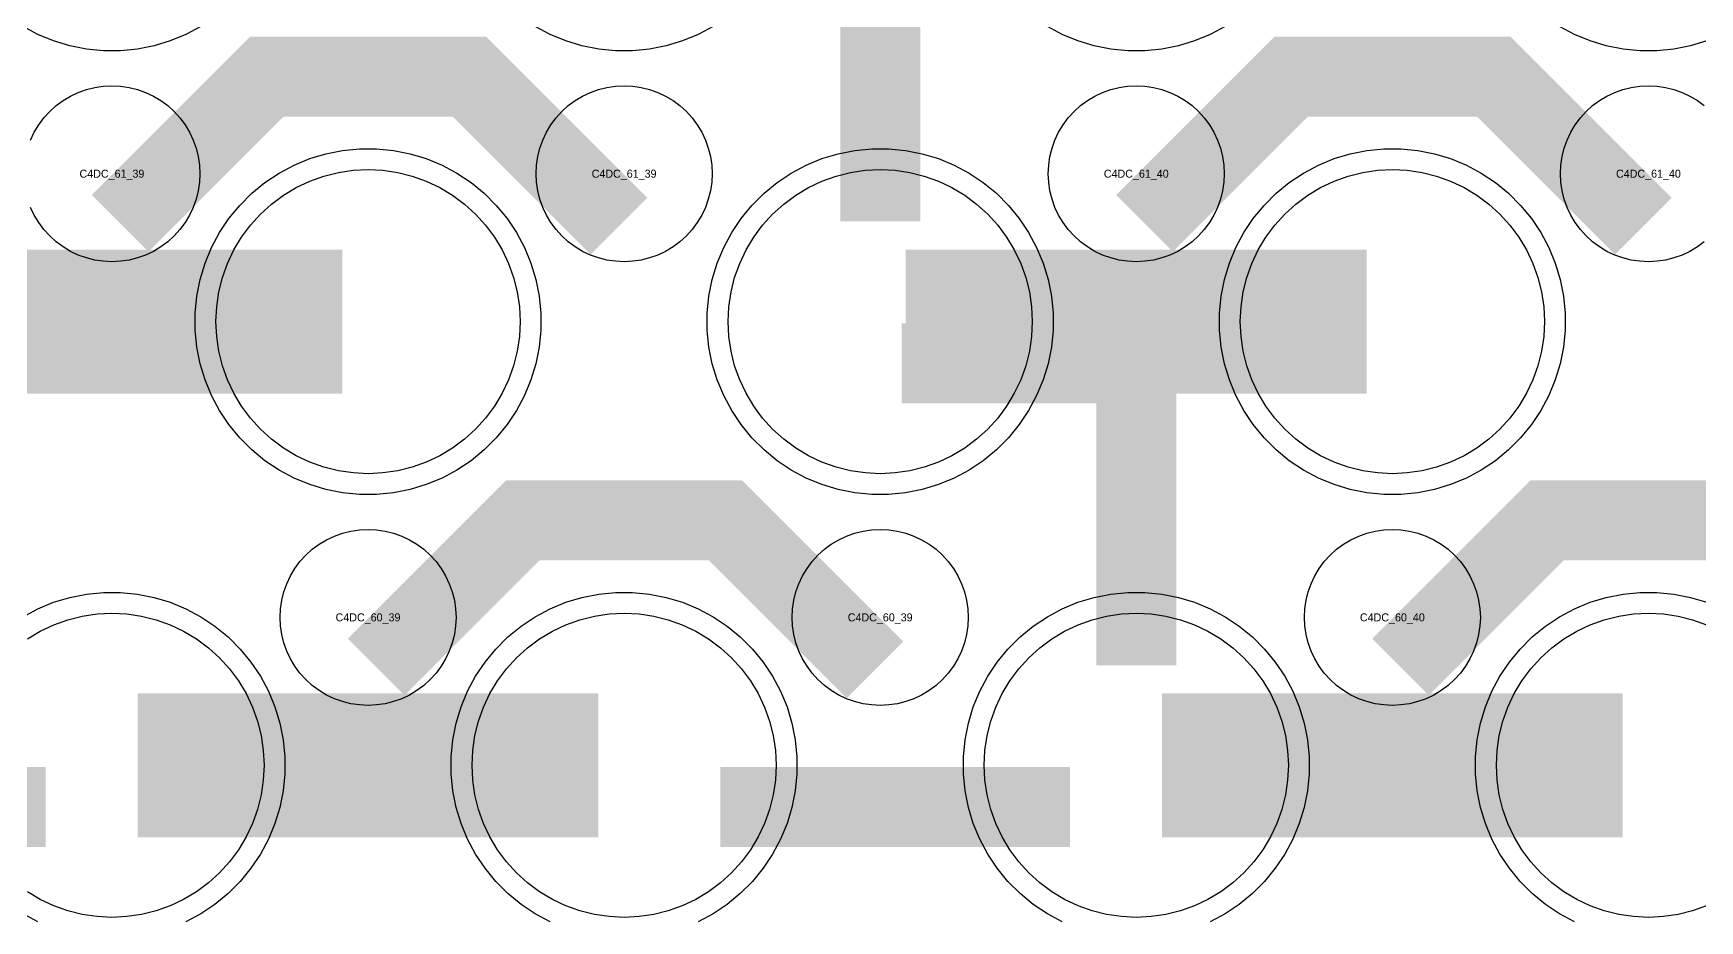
# Model space of a CAD drawing. Extents: x -11880 to 11880, y -14992 to 14992.
# Drawn here: x 455 to 976, y -6574 to -6297 of the extents above; entities that cross this region are included whole.
import ezdxf
from ezdxf.enums import TextEntityAlignment as Align

# ---------------------------------------------------------------- set-up
doc = ezdxf.new("R2010")
doc.units = 0
doc.header["$MEASUREMENT"] = 0
for name, color, linetype in [('GDS_775_DT_237', 138, 'CONTINUOUS'), ('RDL1_FS', 34, 'CONTINUOUS'), ('RDL_BS', 160, 'CONTINUOUS')]:
    doc.layers.add(name, color=color, linetype=linetype)

msp = doc.modelspace()

# ---------------------------------------------------------------- linework, layer by layer
at = {"layer": 'RDL1_FS', "color": 241, "true_color": 0xf7abae}
msp.add_lwpolyline([(560, -6434.664), (555.343, -6434.435), (550.732, -6433.751), (546.209, -6432.619), (541.819, -6431.047), (537.605, -6429.055), (533.605, -6426.657), (529.86, -6423.879), (526.406, -6420.749), (523.276, -6417.295), (520.498, -6413.55), (518.1, -6409.55), (516.108, -6405.336), (514.536, -6400.946), (513.404, -6396.423), (512.72, -6391.812), (512.491, -6387.155), (512.72, -6382.498), (513.404, -6377.887), (514.536, -6373.364), (516.108, -6368.974), (518.1, -6364.76), (520.498, -6360.76), (523.276, -6357.015), (526.406, -6353.561), (529.86, -6350.431), (533.605, -6347.653), (537.605, -6345.255), (541.819, -6343.263), (546.209, -6341.691), (550.732, -6340.559), (555.343, -6339.875), (560, -6339.646), (564.657, -6339.875), (569.268, -6340.559), (573.791, -6341.691), (578.181, -6343.263), (582.395, -6345.255), (586.395, -6347.653), (590.14, -6350.431), (593.594, -6353.561), (596.724, -6357.015), (599.502, -6360.76), (601.9, -6364.76), (603.892, -6368.974), (605.464, -6373.364), (606.596, -6377.887), (607.28, -6382.498), (607.509, -6387.155), (607.28, -6391.812), (606.596, -6396.423), (605.464, -6400.946), (603.892, -6405.336), (601.9, -6409.55), (599.502, -6413.55), (596.724, -6417.295), (593.594, -6420.749), (590.14, -6423.879), (586.395, -6426.657), (582.395, -6429.055), (578.181, -6431.047), (573.791, -6432.619), (569.268, -6433.751), (564.657, -6434.435)], close=True, dxfattribs=at)
at = {"layer": 'RDL1_FS'}
for points in [[(720, -6434.664), (715.343, -6434.435), (710.732, -6433.751), (706.209, -6432.619), (701.819, -6431.047), (697.605, -6429.055), (693.605, -6426.657), (689.86, -6423.879), (686.406, -6420.749), (683.276, -6417.295), (680.498, -6413.55), (678.1, -6409.55), (676.108, -6405.336), (674.536, -6400.946), (673.404, -6396.423), (672.72, -6391.812), (672.491, -6387.155), (672.72, -6382.498), (673.404, -6377.887), (674.536, -6373.364), (676.108, -6368.974), (678.1, -6364.76), (680.498, -6360.76), (683.276, -6357.015), (686.406, -6353.561), (689.86, -6350.431), (693.605, -6347.653), (697.605, -6345.255), (701.819, -6343.263), (706.209, -6341.691), (710.732, -6340.559), (715.343, -6339.875), (720, -6339.646), (724.657, -6339.875), (729.268, -6340.559), (733.791, -6341.691), (738.181, -6343.263), (742.395, -6345.255), (746.395, -6347.653), (750.14, -6350.431), (753.594, -6353.561), (756.724, -6357.015), (759.502, -6360.76), (761.9, -6364.76), (763.892, -6368.974), (765.464, -6373.364), (766.596, -6377.887), (767.28, -6382.498), (767.509, -6387.155), (767.28, -6391.812), (766.596, -6396.423), (765.464, -6400.946), (763.892, -6405.336), (761.9, -6409.55), (759.502, -6413.55), (756.724, -6417.295), (753.594, -6420.749), (750.14, -6423.879), (746.395, -6426.657), (742.395, -6429.055), (738.181, -6431.047), (733.791, -6432.619), (729.268, -6433.751), (724.657, -6434.435)], [(880, -6434.664), (875.343, -6434.435), (870.732, -6433.751), (866.209, -6432.619), (861.819, -6431.047), (857.605, -6429.055), (853.605, -6426.657), (849.86, -6423.879), (846.406, -6420.749), (843.276, -6417.295), (840.498, -6413.55), (838.1, -6409.55), (836.108, -6405.336), (834.536, -6400.946), (833.404, -6396.423), (832.72, -6391.812), (832.491, -6387.155), (832.72, -6382.498), (833.404, -6377.887), (834.536, -6373.364), (836.108, -6368.974), (838.1, -6364.76), (840.498, -6360.76), (843.276, -6357.015), (846.406, -6353.561), (849.86, -6350.431), (853.605, -6347.653), (857.605, -6345.255), (861.819, -6343.263), (866.209, -6341.691), (870.732, -6340.559), (875.343, -6339.875), (880, -6339.646), (884.657, -6339.875), (889.268, -6340.559), (893.791, -6341.691), (898.181, -6343.263), (902.395, -6345.255), (906.395, -6347.653), (910.14, -6350.431), (913.594, -6353.561), (916.724, -6357.015), (919.502, -6360.76), (921.9, -6364.76), (923.892, -6368.974), (925.464, -6373.364), (926.596, -6377.887), (927.28, -6382.498), (927.509, -6387.155), (927.28, -6391.812), (926.596, -6396.423), (925.464, -6400.946), (923.892, -6405.336), (921.9, -6409.55), (919.502, -6413.55), (916.724, -6417.295), (913.594, -6420.749), (910.14, -6423.879), (906.395, -6426.657), (902.395, -6429.055), (898.181, -6431.047), (893.791, -6432.619), (889.268, -6433.751), (884.657, -6434.435)], [(640, -6573.229), (635.343, -6573), (630.732, -6572.316), (626.209, -6571.184), (621.819, -6569.612), (617.605, -6567.62), (613.605, -6565.222), (609.86, -6562.444), (606.406, -6559.314), (603.276, -6555.86), (600.498, -6552.115), (598.1, -6548.115), (596.108, -6543.901), (594.536, -6539.511), (593.404, -6534.988), (592.72, -6530.377), (592.491, -6525.72), (592.72, -6521.063), (593.404, -6516.452), (594.536, -6511.929), (596.108, -6507.539), (598.1, -6503.325), (600.498, -6499.325), (603.276, -6495.58), (606.406, -6492.126), (609.86, -6488.996), (613.605, -6486.218), (617.605, -6483.82), (621.819, -6481.828), (626.209, -6480.256), (630.732, -6479.124), (635.343, -6478.44), (640, -6478.211), (644.657, -6478.44), (649.268, -6479.124), (653.791, -6480.256), (658.181, -6481.828), (662.395, -6483.82), (666.395, -6486.218), (670.14, -6488.996), (673.594, -6492.126), (676.724, -6495.58), (679.502, -6499.325), (681.9, -6503.325), (683.892, -6507.539), (685.464, -6511.929), (686.596, -6516.452), (687.28, -6521.063), (687.509, -6525.72), (687.28, -6530.377), (686.596, -6534.988), (685.464, -6539.511), (683.892, -6543.901), (681.9, -6548.115), (679.502, -6552.115), (676.724, -6555.86), (673.594, -6559.314), (670.14, -6562.444), (666.395, -6565.222), (662.395, -6567.62), (658.181, -6569.612), (653.791, -6571.184), (649.268, -6572.316), (644.657, -6573)], [(800, -6573.229), (795.343, -6573), (790.732, -6572.316), (786.209, -6571.184), (781.819, -6569.612), (777.605, -6567.62), (773.605, -6565.222), (769.86, -6562.444), (766.406, -6559.314), (763.276, -6555.86), (760.498, -6552.115), (758.1, -6548.115), (756.108, -6543.901), (754.536, -6539.511), (753.404, -6534.988), (752.72, -6530.377), (752.491, -6525.72), (752.72, -6521.063), (753.404, -6516.452), (754.536, -6511.929), (756.108, -6507.539), (758.1, -6503.325), (760.498, -6499.325), (763.276, -6495.58), (766.406, -6492.126), (769.86, -6488.996), (773.605, -6486.218), (777.605, -6483.82), (781.819, -6481.828), (786.209, -6480.256), (790.732, -6479.124), (795.343, -6478.44), (800, -6478.211), (804.657, -6478.44), (809.268, -6479.124), (813.791, -6480.256), (818.181, -6481.828), (822.395, -6483.82), (826.395, -6486.218), (830.14, -6488.996), (833.594, -6492.126), (836.724, -6495.58), (839.502, -6499.325), (841.9, -6503.325), (843.892, -6507.539), (845.464, -6511.929), (846.596, -6516.452), (847.28, -6521.063), (847.509, -6525.72), (847.28, -6530.377), (846.596, -6534.988), (845.464, -6539.511), (843.892, -6543.901), (841.9, -6548.115), (839.502, -6552.115), (836.724, -6555.86), (833.594, -6559.314), (830.14, -6562.444), (826.395, -6565.222), (822.395, -6567.62), (818.181, -6569.612), (813.791, -6571.184), (809.268, -6572.316), (804.657, -6573)]]:
    msp.add_lwpolyline(points, close=True, dxfattribs=at)
at = {"layer": 'RDL1_FS', "color": 241, "true_color": 0xf7abae}
for points in [[(408.002, -6387.155, 45, 45, 0), (480.002, -6387.155, 45, 45, 0)], [(480.002, -6387.155, 45, 45, 0), (552.002, -6387.155, 45, 45, 0)]]:
    msp.add_lwpolyline(points, format="xyseb", dxfattribs=at)
at = {"layer": 'RDL1_FS'}
for points in [[(728.002, -6387.155, 45, 45, 0), (800.002, -6387.155, 45, 45, 0)], [(800.002, -6387.155, 45, 45, 0), (872.002, -6387.155, 45, 45, 0)], [(488.002, -6525.72, 45, 45, 0), (560.002, -6525.72, 45, 45, 0)], [(560.002, -6525.72, 45, 45, 0), (632.002, -6525.72, 45, 45, 0)], [(808.002, -6525.72, 45, 45, 0), (880.002, -6525.72, 45, 45, 0)], [(880.002, -6525.72, 45, 45, 0), (952.002, -6525.72, 45, 45, 0)]]:
    msp.add_lwpolyline(points, format="xyseb", dxfattribs=at)
for points in [[(453.605, -6486.218), (457.605, -6483.82), (461.819, -6481.828), (466.209, -6480.256), (470.732, -6479.124), (475.343, -6478.44), (480, -6478.211), (484.657, -6478.44), (489.268, -6479.124), (493.791, -6480.256), (498.181, -6481.828), (502.395, -6483.82), (506.395, -6486.218), (510.14, -6488.996), (513.594, -6492.126), (516.724, -6495.58), (519.502, -6499.325), (521.9, -6503.325), (523.892, -6507.539), (525.464, -6511.929), (526.596, -6516.452), (527.28, -6521.063), (527.509, -6525.72), (527.28, -6530.377), (526.596, -6534.988), (525.464, -6539.511), (523.892, -6543.901), (521.9, -6548.115), (519.502, -6552.115), (516.724, -6555.86), (513.594, -6559.314), (510.14, -6562.444), (506.395, -6565.222), (502.395, -6567.62), (498.181, -6569.612), (493.791, -6571.184), (489.268, -6572.316), (484.657, -6573), (480, -6573.229), (475.343, -6573), (470.732, -6572.316), (466.209, -6571.184), (461.819, -6569.612), (457.605, -6567.62), (453.605, -6565.222)], [(978.181, -6569.612), (973.791, -6571.184), (969.268, -6572.316), (964.657, -6573), (960, -6573.229), (955.343, -6573), (950.732, -6572.316), (946.209, -6571.184), (941.819, -6569.612), (937.605, -6567.62), (933.605, -6565.222), (929.86, -6562.444), (926.406, -6559.314), (923.276, -6555.86), (920.498, -6552.115), (918.1, -6548.115), (916.108, -6543.901), (914.536, -6539.511), (913.404, -6534.988), (912.72, -6530.377), (912.491, -6525.72), (912.72, -6521.063), (913.404, -6516.452), (914.536, -6511.929), (916.108, -6507.539), (918.1, -6503.325), (920.498, -6499.325), (923.276, -6495.58), (926.406, -6492.126), (929.86, -6488.996), (933.605, -6486.218), (937.605, -6483.82), (941.819, -6481.828), (946.209, -6480.256), (950.732, -6479.124), (955.343, -6478.44), (960, -6478.211), (964.657, -6478.44), (969.268, -6479.124), (973.791, -6480.256), (978.181, -6481.828)]]:
    msp.add_lwpolyline(points, dxfattribs=at)
at = {"layer": 'RDL_BS'}
for points in [[(720, -6355.875, 25, 25, 0), (720, -6249.098, 25, 25, 0)], [(720, -6279.567, 25, 25, 0), (720, -6325.187, 25, 25, 0)], [(482.562, -6356.469, 25, 25, 0), (528.377, -6310.654, 25, 25, 0), (561.93, -6310.654, 25, 25, 0)], [(638.401, -6357.368, 25, 25, 0), (591.687, -6310.654, 25, 25, 0), (561.929, -6310.654, 25, 25, 0)], [(802.562, -6356.469, 25, 25, 0), (848.377, -6310.654, 25, 25, 0), (881.93, -6310.654, 25, 25, 0)], [(958.401, -6357.368, 25, 25, 0), (911.687, -6310.654, 25, 25, 0), (881.929, -6310.654, 25, 25, 0)], [(800, -6494.46, 25, 25, 0), (800, -6387.683, 25, 25, 0)], [(812.5, -6400.183, 25, 25, 0), (726.667, -6400.183, 25, 25, 0)], [(772.944, -6400.183, 25, 25, 0), (731.74, -6400.183, 25, 25, 0)], [(800, -6418.152, 25, 25, 0), (800, -6463.772, 25, 25, 0)], [(562.562, -6495.034, 25, 25, 0), (608.377, -6449.219, 25, 25, 0), (641.93, -6449.219, 25, 25, 0)], [(718.401, -6495.933, 25, 25, 0), (671.687, -6449.219, 25, 25, 0), (641.929, -6449.219, 25, 25, 0)], [(882.562, -6495.034, 25, 25, 0), (928.377, -6449.219, 25, 25, 0), (961.93, -6449.219, 25, 25, 0)], [(1038.401, -6495.933, 25, 25, 0), (991.687, -6449.219, 25, 25, 0), (961.929, -6449.219, 25, 25, 0)], [(350.016, -6538.733, 25, 25, 0), (459.281, -6538.733, 25, 25, 0)], [(670.016, -6538.733, 25, 25, 0), (779.281, -6538.733, 25, 25, 0)]]:
    msp.add_lwpolyline(points, format="xyseb", dxfattribs=at)
at = {"layer": 'RDL_BS', "color": 241, "true_color": 0xf7abae}
for points in [[(507.777, -6294.973), (503.115, -6297.465), (498.205, -6299.496), (493.165, -6301.027), (487.938, -6302.073), (482.644, -6302.59), (477.356, -6302.59), (472.062, -6302.073), (466.835, -6301.027), (461.795, -6299.496), (456.885, -6297.465), (452.223, -6294.973)], [(667.777, -6294.973), (663.115, -6297.465), (658.205, -6299.496), (653.165, -6301.027), (647.938, -6302.073), (642.644, -6302.59), (637.356, -6302.59), (632.062, -6302.073), (626.835, -6301.027), (621.795, -6299.496), (616.885, -6297.465), (612.223, -6294.973)]]:
    msp.add_lwpolyline(points, dxfattribs=at)
at = {"layer": 'RDL_BS'}
for points in [[(827.777, -6294.973), (823.115, -6297.465), (818.205, -6299.496), (813.165, -6301.027), (807.938, -6302.073), (802.644, -6302.59), (797.356, -6302.59), (792.062, -6302.073), (786.835, -6301.027), (781.795, -6299.496), (776.885, -6297.465), (772.223, -6294.973)], [(978.205, -6299.496), (973.165, -6301.027), (967.938, -6302.073), (962.644, -6302.59), (957.356, -6302.59), (952.062, -6302.073), (946.835, -6301.027), (941.795, -6299.496), (936.885, -6297.465), (932.223, -6294.973)], [(454.598, -6330.448), (455.75, -6328.011), (457.143, -6325.687), (458.746, -6323.524), (460.558, -6321.525), (462.557, -6319.713), (464.72, -6318.11), (467.044, -6316.717), (469.481, -6315.565), (472.016, -6314.658), (474.635, -6314.001), (477.307, -6313.605), (480, -6313.473), (482.693, -6313.605), (485.365, -6314.001), (487.984, -6314.658), (490.519, -6315.565), (492.956, -6316.717), (495.28, -6318.11), (497.443, -6319.713), (499.442, -6321.525), (501.254, -6323.524), (502.857, -6325.687), (504.25, -6328.011), (505.402, -6330.448), (506.309, -6332.983), (506.966, -6335.602), (507.362, -6338.274), (507.494, -6340.967), (507.362, -6343.66), (506.966, -6346.332), (506.309, -6348.951), (505.402, -6351.486), (504.25, -6353.923), (502.857, -6356.247), (501.254, -6358.41), (499.442, -6360.409), (497.443, -6362.221), (495.28, -6363.824), (492.956, -6365.217), (490.519, -6366.369), (487.984, -6367.276), (485.365, -6367.933), (482.693, -6368.329), (480, -6368.461), (477.307, -6368.329), (474.635, -6367.933), (472.016, -6367.276), (469.481, -6366.369), (467.044, -6365.217), (464.72, -6363.824), (462.557, -6362.221), (460.558, -6360.409), (458.746, -6358.41), (457.143, -6356.247), (455.75, -6353.923), (454.598, -6351.486)], [(977.443, -6362.221), (975.28, -6363.824), (972.956, -6365.217), (970.519, -6366.369), (967.984, -6367.276), (965.365, -6367.933), (962.693, -6368.329), (960, -6368.461), (957.307, -6368.329), (954.635, -6367.933), (952.016, -6367.276), (949.481, -6366.369), (947.044, -6365.217), (944.72, -6363.824), (942.557, -6362.221), (940.558, -6360.409), (938.746, -6358.41), (937.143, -6356.247), (935.75, -6353.923), (934.598, -6351.486), (933.691, -6348.951), (933.034, -6346.332), (932.638, -6343.66), (932.506, -6340.967), (932.638, -6338.274), (933.034, -6335.602), (933.691, -6332.983), (934.598, -6330.448), (935.75, -6328.011), (937.143, -6325.687), (938.746, -6323.524), (940.558, -6321.525), (942.557, -6319.713), (944.72, -6318.11), (947.044, -6316.717), (949.481, -6315.565), (952.016, -6314.658), (954.635, -6314.001), (957.307, -6313.605), (960, -6313.473), (962.693, -6313.605), (965.365, -6314.001), (967.984, -6314.658), (970.519, -6315.565), (972.956, -6316.717), (975.28, -6318.11), (977.443, -6319.713)], [(452.223, -6479.337), (456.885, -6476.845), (461.795, -6474.814), (466.835, -6473.283), (472.062, -6472.237), (477.356, -6471.72), (482.644, -6471.72), (487.938, -6472.237), (493.165, -6473.283), (498.205, -6474.814), (503.115, -6476.845), (507.777, -6479.337), (512.191, -6482.284), (516.292, -6485.646), (520.074, -6489.428), (523.436, -6493.529), (526.383, -6497.943), (528.875, -6502.605), (530.906, -6507.515), (532.437, -6512.555), (533.483, -6517.782), (534, -6523.076), (534, -6528.364), (533.483, -6533.658), (532.437, -6538.885), (530.906, -6543.925), (528.875, -6548.835), (526.383, -6553.497), (523.436, -6557.911), (520.074, -6562.012), (516.292, -6565.794), (512.191, -6569.156), (507.777, -6572.103), (503.115, -6574.595)], [(616.885, -6574.595), (612.223, -6572.103), (607.809, -6569.156), (603.708, -6565.794), (599.926, -6562.012), (596.564, -6557.911), (593.617, -6553.497), (591.125, -6548.835), (589.094, -6543.925), (587.563, -6538.885), (586.517, -6533.658), (586, -6528.364), (586, -6523.076), (586.517, -6517.782), (587.563, -6512.555), (589.094, -6507.515), (591.125, -6502.605), (593.617, -6497.943), (596.564, -6493.529), (599.926, -6489.428), (603.708, -6485.646), (607.809, -6482.284), (612.223, -6479.337), (616.885, -6476.845), (621.795, -6474.814), (626.835, -6473.283), (632.062, -6472.237), (637.356, -6471.72), (642.644, -6471.72), (647.938, -6472.237), (653.165, -6473.283), (658.205, -6474.814), (663.115, -6476.845), (667.777, -6479.337), (672.191, -6482.284), (676.292, -6485.646), (680.074, -6489.428), (683.436, -6493.529), (686.383, -6497.943), (688.875, -6502.605), (690.906, -6507.515), (692.437, -6512.555), (693.483, -6517.782), (694, -6523.076), (694, -6528.364), (693.483, -6533.658), (692.437, -6538.885), (690.906, -6543.925), (688.875, -6548.835), (686.383, -6553.497), (683.436, -6557.911), (680.074, -6562.012), (676.292, -6565.794), (672.191, -6569.156), (667.777, -6572.103), (663.115, -6574.595)], [(776.885, -6574.595), (772.223, -6572.103), (767.809, -6569.156), (763.708, -6565.794), (759.926, -6562.012), (756.564, -6557.911), (753.617, -6553.497), (751.125, -6548.835), (749.094, -6543.925), (747.563, -6538.885), (746.517, -6533.658), (746, -6528.364), (746, -6523.076), (746.517, -6517.782), (747.563, -6512.555), (749.094, -6507.515), (751.125, -6502.605), (753.617, -6497.943), (756.564, -6493.529), (759.926, -6489.428), (763.708, -6485.646), (767.809, -6482.284), (772.223, -6479.337), (776.885, -6476.845), (781.795, -6474.814), (786.835, -6473.283), (792.062, -6472.237), (797.356, -6471.72), (802.644, -6471.72), (807.938, -6472.237), (813.165, -6473.283), (818.205, -6474.814), (823.115, -6476.845), (827.777, -6479.337), (832.191, -6482.284), (836.292, -6485.646), (840.074, -6489.428), (843.436, -6493.529), (846.383, -6497.943), (848.875, -6502.605), (850.906, -6507.515), (852.437, -6512.555), (853.483, -6517.782), (854, -6523.076), (854, -6528.364), (853.483, -6533.658), (852.437, -6538.885), (850.906, -6543.925), (848.875, -6548.835), (846.383, -6553.497), (843.436, -6557.911), (840.074, -6562.012), (836.292, -6565.794), (832.191, -6569.156), (827.777, -6572.103), (823.115, -6574.595)], [(936.885, -6574.595), (932.223, -6572.103), (927.809, -6569.156), (923.708, -6565.794), (919.926, -6562.012), (916.564, -6557.911), (913.617, -6553.497), (911.125, -6548.835), (909.094, -6543.925), (907.563, -6538.885), (906.517, -6533.658), (906, -6528.364), (906, -6523.076), (906.517, -6517.782), (907.563, -6512.555), (909.094, -6507.515), (911.125, -6502.605), (913.617, -6497.943), (916.564, -6493.529), (919.926, -6489.428), (923.708, -6485.646), (927.809, -6482.284), (932.223, -6479.337), (936.885, -6476.845), (941.795, -6474.814), (946.835, -6473.283), (952.062, -6472.237), (957.356, -6471.72), (962.644, -6471.72), (967.938, -6472.237), (973.165, -6473.283), (978.205, -6474.814)], [(456.885, -6574.595), (452.223, -6572.103)]]:
    msp.add_lwpolyline(points, dxfattribs=at)
for points in [[(640, -6368.461), (637.307, -6368.329), (634.635, -6367.933), (632.016, -6367.276), (629.481, -6366.369), (627.044, -6365.217), (624.72, -6363.824), (622.557, -6362.221), (620.558, -6360.409), (618.746, -6358.41), (617.143, -6356.247), (615.75, -6353.923), (614.598, -6351.486), (613.691, -6348.951), (613.034, -6346.332), (612.638, -6343.66), (612.506, -6340.967), (612.638, -6338.274), (613.034, -6335.602), (613.691, -6332.983), (614.598, -6330.448), (615.75, -6328.011), (617.143, -6325.687), (618.746, -6323.524), (620.558, -6321.525), (622.557, -6319.713), (624.72, -6318.11), (627.044, -6316.717), (629.481, -6315.565), (632.016, -6314.658), (634.635, -6314.001), (637.307, -6313.605), (640, -6313.473), (642.693, -6313.605), (645.365, -6314.001), (647.984, -6314.658), (650.519, -6315.565), (652.956, -6316.717), (655.28, -6318.11), (657.443, -6319.713), (659.442, -6321.525), (661.254, -6323.524), (662.857, -6325.687), (664.25, -6328.011), (665.402, -6330.448), (666.309, -6332.983), (666.966, -6335.602), (667.362, -6338.274), (667.494, -6340.967), (667.362, -6343.66), (666.966, -6346.332), (666.309, -6348.951), (665.402, -6351.486), (664.25, -6353.923), (662.857, -6356.247), (661.254, -6358.41), (659.442, -6360.409), (657.443, -6362.221), (655.28, -6363.824), (652.956, -6365.217), (650.519, -6366.369), (647.984, -6367.276), (645.365, -6367.933), (642.693, -6368.329)], [(800, -6368.461), (797.307, -6368.329), (794.635, -6367.933), (792.016, -6367.276), (789.481, -6366.369), (787.044, -6365.217), (784.72, -6363.824), (782.557, -6362.221), (780.558, -6360.409), (778.746, -6358.41), (777.143, -6356.247), (775.75, -6353.923), (774.598, -6351.486), (773.691, -6348.951), (773.034, -6346.332), (772.638, -6343.66), (772.506, -6340.967), (772.638, -6338.274), (773.034, -6335.602), (773.691, -6332.983), (774.598, -6330.448), (775.75, -6328.011), (777.143, -6325.687), (778.746, -6323.524), (780.558, -6321.525), (782.557, -6319.713), (784.72, -6318.11), (787.044, -6316.717), (789.481, -6315.565), (792.016, -6314.658), (794.635, -6314.001), (797.307, -6313.605), (800, -6313.473), (802.693, -6313.605), (805.365, -6314.001), (807.984, -6314.658), (810.519, -6315.565), (812.956, -6316.717), (815.28, -6318.11), (817.443, -6319.713), (819.442, -6321.525), (821.254, -6323.524), (822.857, -6325.687), (824.25, -6328.011), (825.402, -6330.448), (826.309, -6332.983), (826.966, -6335.602), (827.362, -6338.274), (827.494, -6340.967), (827.362, -6343.66), (826.966, -6346.332), (826.309, -6348.951), (825.402, -6351.486), (824.25, -6353.923), (822.857, -6356.247), (821.254, -6358.41), (819.442, -6360.409), (817.443, -6362.221), (815.28, -6363.824), (812.956, -6365.217), (810.519, -6366.369), (807.984, -6367.276), (805.365, -6367.933), (802.693, -6368.329)], [(717.356, -6441.155), (712.062, -6440.638), (706.835, -6439.592), (701.795, -6438.061), (696.885, -6436.03), (692.223, -6433.538), (687.809, -6430.591), (683.708, -6427.229), (679.926, -6423.447), (676.564, -6419.346), (673.617, -6414.932), (671.125, -6410.27), (669.094, -6405.36), (667.563, -6400.32), (666.517, -6395.093), (666, -6389.799), (666, -6384.511), (666.517, -6379.217), (667.563, -6373.99), (669.094, -6368.95), (671.125, -6364.04), (673.617, -6359.378), (676.564, -6354.964), (679.926, -6350.863), (683.708, -6347.081), (687.809, -6343.719), (692.223, -6340.772), (696.885, -6338.28), (701.795, -6336.249), (706.835, -6334.718), (712.062, -6333.672), (717.356, -6333.155), (722.644, -6333.155), (727.938, -6333.672), (733.165, -6334.718), (738.205, -6336.249), (743.115, -6338.28), (747.777, -6340.772), (752.191, -6343.719), (756.292, -6347.081), (760.074, -6350.863), (763.436, -6354.964), (766.383, -6359.378), (768.875, -6364.04), (770.906, -6368.95), (772.437, -6373.99), (773.483, -6379.217), (774, -6384.511), (774, -6389.799), (773.483, -6395.093), (772.437, -6400.32), (770.906, -6405.36), (768.875, -6410.27), (766.383, -6414.932), (763.436, -6419.346), (760.074, -6423.447), (756.292, -6427.229), (752.191, -6430.591), (747.777, -6433.538), (743.115, -6436.03), (738.205, -6438.061), (733.165, -6439.592), (727.938, -6440.638), (722.644, -6441.155)], [(877.356, -6441.155), (872.062, -6440.638), (866.835, -6439.592), (861.795, -6438.061), (856.885, -6436.03), (852.223, -6433.538), (847.809, -6430.591), (843.708, -6427.229), (839.926, -6423.447), (836.564, -6419.346), (833.617, -6414.932), (831.125, -6410.27), (829.094, -6405.36), (827.563, -6400.32), (826.517, -6395.093), (826, -6389.799), (826, -6384.511), (826.517, -6379.217), (827.563, -6373.99), (829.094, -6368.95), (831.125, -6364.04), (833.617, -6359.378), (836.564, -6354.964), (839.926, -6350.863), (843.708, -6347.081), (847.809, -6343.719), (852.223, -6340.772), (856.885, -6338.28), (861.795, -6336.249), (866.835, -6334.718), (872.062, -6333.672), (877.356, -6333.155), (882.644, -6333.155), (887.938, -6333.672), (893.165, -6334.718), (898.205, -6336.249), (903.115, -6338.28), (907.777, -6340.772), (912.191, -6343.719), (916.292, -6347.081), (920.074, -6350.863), (923.436, -6354.964), (926.383, -6359.378), (928.875, -6364.04), (930.906, -6368.95), (932.437, -6373.99), (933.483, -6379.217), (934, -6384.511), (934, -6389.799), (933.483, -6395.093), (932.437, -6400.32), (930.906, -6405.36), (928.875, -6410.27), (926.383, -6414.932), (923.436, -6419.346), (920.074, -6423.447), (916.292, -6427.229), (912.191, -6430.591), (907.777, -6433.538), (903.115, -6436.03), (898.205, -6438.061), (893.165, -6439.592), (887.938, -6440.638), (882.644, -6441.155)], [(560, -6507.026), (557.307, -6506.894), (554.635, -6506.498), (552.016, -6505.841), (549.481, -6504.934), (547.044, -6503.782), (544.72, -6502.389), (542.557, -6500.786), (540.558, -6498.974), (538.746, -6496.975), (537.143, -6494.812), (535.75, -6492.488), (534.598, -6490.051), (533.691, -6487.516), (533.034, -6484.897), (532.638, -6482.225), (532.506, -6479.532), (532.638, -6476.839), (533.034, -6474.167), (533.691, -6471.548), (534.598, -6469.013), (535.75, -6466.576), (537.143, -6464.252), (538.746, -6462.089), (540.558, -6460.09), (542.557, -6458.278), (544.72, -6456.675), (547.044, -6455.282), (549.481, -6454.13), (552.016, -6453.223), (554.635, -6452.566), (557.307, -6452.17), (560, -6452.038), (562.693, -6452.17), (565.365, -6452.566), (567.984, -6453.223), (570.519, -6454.13), (572.956, -6455.282), (575.28, -6456.675), (577.443, -6458.278), (579.442, -6460.09), (581.254, -6462.089), (582.857, -6464.252), (584.25, -6466.576), (585.402, -6469.013), (586.309, -6471.548), (586.966, -6474.167), (587.362, -6476.839), (587.494, -6479.532), (587.362, -6482.225), (586.966, -6484.897), (586.309, -6487.516), (585.402, -6490.051), (584.25, -6492.488), (582.857, -6494.812), (581.254, -6496.975), (579.442, -6498.974), (577.443, -6500.786), (575.28, -6502.389), (572.956, -6503.782), (570.519, -6504.934), (567.984, -6505.841), (565.365, -6506.498), (562.693, -6506.894)], [(720, -6507.026), (717.307, -6506.894), (714.635, -6506.498), (712.016, -6505.841), (709.481, -6504.934), (707.044, -6503.782), (704.72, -6502.389), (702.557, -6500.786), (700.558, -6498.974), (698.746, -6496.975), (697.143, -6494.812), (695.75, -6492.488), (694.598, -6490.051), (693.691, -6487.516), (693.034, -6484.897), (692.638, -6482.225), (692.506, -6479.532), (692.638, -6476.839), (693.034, -6474.167), (693.691, -6471.548), (694.598, -6469.013), (695.75, -6466.576), (697.143, -6464.252), (698.746, -6462.089), (700.558, -6460.09), (702.557, -6458.278), (704.72, -6456.675), (707.044, -6455.282), (709.481, -6454.13), (712.016, -6453.223), (714.635, -6452.566), (717.307, -6452.17), (720, -6452.038), (722.693, -6452.17), (725.365, -6452.566), (727.984, -6453.223), (730.519, -6454.13), (732.956, -6455.282), (735.28, -6456.675), (737.443, -6458.278), (739.442, -6460.09), (741.254, -6462.089), (742.857, -6464.252), (744.25, -6466.576), (745.402, -6469.013), (746.309, -6471.548), (746.966, -6474.167), (747.362, -6476.839), (747.494, -6479.532), (747.362, -6482.225), (746.966, -6484.897), (746.309, -6487.516), (745.402, -6490.051), (744.25, -6492.488), (742.857, -6494.812), (741.254, -6496.975), (739.442, -6498.974), (737.443, -6500.786), (735.28, -6502.389), (732.956, -6503.782), (730.519, -6504.934), (727.984, -6505.841), (725.365, -6506.498), (722.693, -6506.894)], [(880, -6507.026), (877.307, -6506.894), (874.635, -6506.498), (872.016, -6505.841), (869.481, -6504.934), (867.044, -6503.782), (864.72, -6502.389), (862.557, -6500.786), (860.558, -6498.974), (858.746, -6496.975), (857.143, -6494.812), (855.75, -6492.488), (854.598, -6490.051), (853.691, -6487.516), (853.034, -6484.897), (852.638, -6482.225), (852.506, -6479.532), (852.638, -6476.839), (853.034, -6474.167), (853.691, -6471.548), (854.598, -6469.013), (855.75, -6466.576), (857.143, -6464.252), (858.746, -6462.089), (860.558, -6460.09), (862.557, -6458.278), (864.72, -6456.675), (867.044, -6455.282), (869.481, -6454.13), (872.016, -6453.223), (874.635, -6452.566), (877.307, -6452.17), (880, -6452.038), (882.693, -6452.17), (885.365, -6452.566), (887.984, -6453.223), (890.519, -6454.13), (892.956, -6455.282), (895.28, -6456.675), (897.443, -6458.278), (899.442, -6460.09), (901.254, -6462.089), (902.857, -6464.252), (904.25, -6466.576), (905.402, -6469.013), (906.309, -6471.548), (906.966, -6474.167), (907.362, -6476.839), (907.494, -6479.532), (907.362, -6482.225), (906.966, -6484.897), (906.309, -6487.516), (905.402, -6490.051), (904.25, -6492.488), (902.857, -6494.812), (901.254, -6496.975), (899.442, -6498.974), (897.443, -6500.786), (895.28, -6502.389), (892.956, -6503.782), (890.519, -6504.934), (887.984, -6505.841), (885.365, -6506.498), (882.693, -6506.894)]]:
    msp.add_lwpolyline(points, close=True, dxfattribs=at)
at = {"layer": 'RDL_BS', "color": 241, "true_color": 0xf7abae}
msp.add_lwpolyline([(557.356, -6441.155), (552.062, -6440.638), (546.835, -6439.592), (541.795, -6438.061), (536.885, -6436.03), (532.223, -6433.538), (527.809, -6430.591), (523.708, -6427.229), (519.926, -6423.447), (516.564, -6419.346), (513.617, -6414.932), (511.125, -6410.27), (509.094, -6405.36), (507.563, -6400.32), (506.517, -6395.093), (506, -6389.799), (506, -6384.511), (506.517, -6379.217), (507.563, -6373.99), (509.094, -6368.95), (511.125, -6364.04), (513.617, -6359.378), (516.564, -6354.964), (519.926, -6350.863), (523.708, -6347.081), (527.809, -6343.719), (532.223, -6340.772), (536.885, -6338.28), (541.795, -6336.249), (546.835, -6334.718), (552.062, -6333.672), (557.356, -6333.155), (562.644, -6333.155), (567.938, -6333.672), (573.165, -6334.718), (578.205, -6336.249), (583.115, -6338.28), (587.777, -6340.772), (592.191, -6343.719), (596.292, -6347.081), (600.074, -6350.863), (603.436, -6354.964), (606.383, -6359.378), (608.875, -6364.04), (610.906, -6368.95), (612.437, -6373.99), (613.483, -6379.217), (614, -6384.511), (614, -6389.799), (613.483, -6395.093), (612.437, -6400.32), (610.906, -6405.36), (608.875, -6410.27), (606.383, -6414.932), (603.436, -6419.346), (600.074, -6423.447), (596.292, -6427.229), (592.191, -6430.591), (587.777, -6433.538), (583.115, -6436.03), (578.205, -6438.061), (573.165, -6439.592), (567.938, -6440.638), (562.644, -6441.155)], close=True, dxfattribs=at)

# ---------------------------------------------------------------- texts
at = {"layer": 'GDS_775_DT_237'}
for s, p in [('C4DC_61_39', (480, -6340.967)), ('C4DC_61_39', (480, -6340.967)), ('C4DC_61_39', (640, -6340.967)), ('C4DC_61_39', (640, -6340.967)), ('C4DC_61_40', (800, -6340.967)), ('C4DC_61_40', (800, -6340.967)), ('C4DC_61_40', (960, -6340.967)), ('C4DC_61_40', (960, -6340.967)), ('C4DC_60_39', (560, -6479.532)), ('C4DC_60_39', (560, -6479.532)), ('C4DC_60_39', (720, -6479.532)), ('C4DC_60_39', (720, -6479.532)), ('C4DC_60_40', (880, -6479.532)), ('C4DC_60_40', (880, -6479.532))]:
    msp.add_text(s, height=2.5, dxfattribs=at).set_placement(p, align=Align.MIDDLE_CENTER)

doc.saveas('drawing.dxf')
